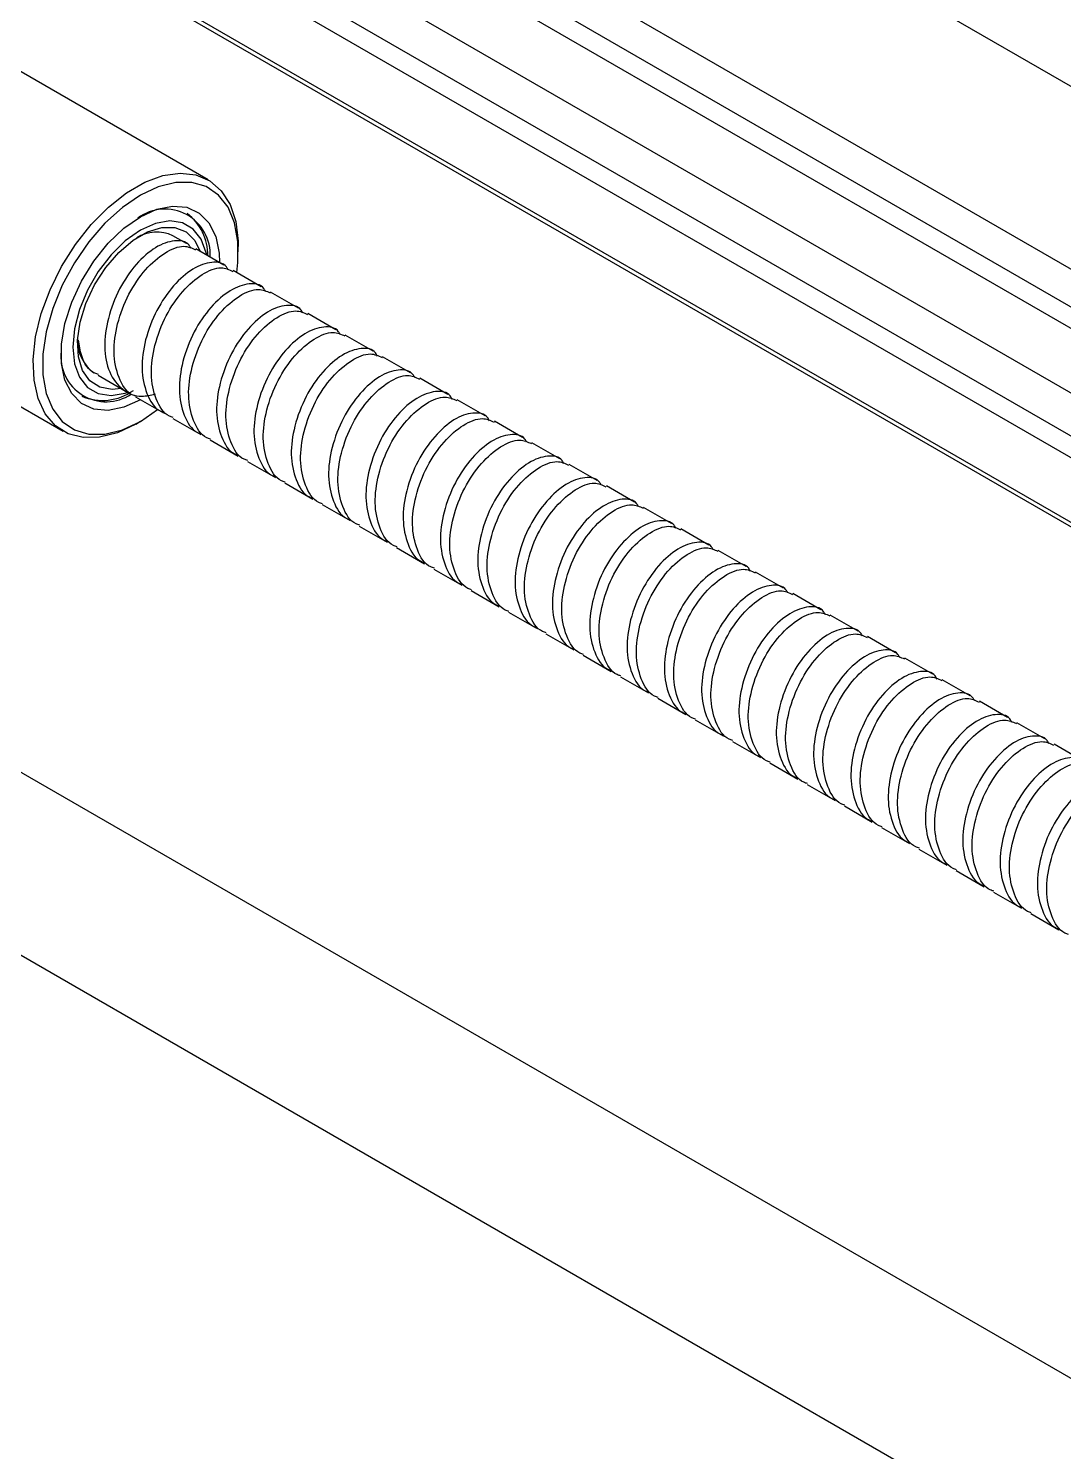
# Model space of a CAD drawing. Header units: millimetres. Extents: x 55 to 11032, y -227 to 3957.
# Drawn here: x 10768.2 to 10846.7, y 1694.3 to 1802.2 of the extents above; entities that cross this region are included whole.
import ezdxf

# ---------------------------------------------------------------- set-up
doc = ezdxf.new("R2010")
doc.units = ezdxf.units.MM
doc.header["$LTSCALE"] = 0.7
doc.layers.get('0').update_dxf_attribs({"color": 255})

msp = doc.modelspace()

# ---------------------------------------------------------------- linework, layer by layer
at = {"color": 7, "linetype": 'Continuous', "lineweight": 25}
for p, q in [((10937.157, 1745.945), (10654.143, 1909.326)), ((10648.143, 1898.933), (10927.622, 1737.594)), ((10927.622, 1728.188), (10669.528, 1877.182)), ((10952.371, 1709.001), (10669.528, 1872.283)), ((10927.622, 1724.921), (10670.942, 1873.1)), ((10669.735, 1866.926), (10952.075, 1703.935)), ((10931.063, 1651.479), (10654.143, 1811.341)), ((10781.858, 1790.746), (10763.12, 1801.563)), ((10648.143, 1800.948), (10927.622, 1639.609)), ((10780.222, 1785.917), (10779.182, 1786.517)), ((10783.05, 1784.284), (10780.929, 1785.509)), ((10784.137, 1785.301), (10784.137, 1785.709)), ((10785.879, 1782.651), (10783.758, 1783.876)), ((10788.707, 1781.018), (10786.586, 1782.243)), ((10791.536, 1779.385), (10789.414, 1780.61)), ((10794.364, 1777.753), (10792.243, 1778.977)), ((10797.193, 1776.12), (10795.071, 1777.344)), ((10762.769, 1776.363), (10770.859, 1771.692)), ((10773.515, 1775.932), (10775.637, 1774.708)), ((10800.021, 1774.487), (10797.9, 1775.712)), ((10776.344, 1774.3), (10778.465, 1773.075)), ((10802.849, 1772.854), (10800.728, 1774.079)), ((10776.712, 1772.441), (10778.021, 1773.331)), ((10776.36, 1772.238), (10776.713, 1772.442)), ((10779.172, 1772.667), (10781.294, 1771.442)), ((10805.678, 1771.221), (10803.557, 1772.446)), ((10782.001, 1771.034), (10784.122, 1769.809)), ((10808.506, 1769.589), (10806.385, 1770.813)), ((10784.829, 1769.401), (10786.95, 1768.176)), ((10811.335, 1767.956), (10809.213, 1769.18)), ((10787.658, 1767.768), (10789.779, 1766.544)), ((10814.163, 1766.323), (10812.042, 1767.548)), ((10790.486, 1766.135), (10792.607, 1764.911)), ((10816.992, 1764.69), (10814.87, 1765.915)), ((10793.314, 1764.503), (10795.436, 1763.278)), ((10819.82, 1763.057), (10817.699, 1764.282)), ((10796.143, 1762.87), (10798.264, 1761.645)), ((10822.648, 1761.424), (10820.527, 1762.649)), ((10798.971, 1761.237), (10801.093, 1760.012)), ((10825.477, 1759.792), (10823.356, 1761.016)), ((10801.8, 1759.604), (10803.921, 1758.38)), ((10828.305, 1758.159), (10826.184, 1759.383)), ((10804.628, 1757.971), (10806.749, 1756.747)), ((10831.134, 1756.526), (10829.012, 1757.751)), ((10807.457, 1756.339), (10809.578, 1755.114)), ((10833.962, 1754.893), (10831.841, 1756.118)), ((10810.285, 1754.706), (10812.406, 1753.481)), ((10836.791, 1753.26), (10834.669, 1754.485)), ((10813.113, 1753.073), (10815.235, 1751.848)), ((10839.619, 1751.628), (10837.498, 1752.852)), ((10815.942, 1751.44), (10818.063, 1750.215)), ((10842.447, 1749.995), (10840.326, 1751.219)), ((10818.77, 1749.807), (10820.892, 1748.583)), ((10845.276, 1748.362), (10843.155, 1749.587)), ((10821.599, 1748.174), (10823.72, 1746.95)), ((10848.104, 1746.729), (10845.983, 1747.954)), ((10824.427, 1746.542), (10826.548, 1745.317)), ((10827.255, 1744.909), (10829.377, 1743.684)), ((10830.084, 1743.276), (10832.205, 1742.051)), ((10832.912, 1741.643), (10835.034, 1740.419)), ((10835.741, 1740.01), (10837.862, 1738.786)), ((10838.569, 1738.378), (10840.691, 1737.153)), ((10841.398, 1736.745), (10843.519, 1735.52)), ((10844.226, 1735.112), (10846.347, 1733.887))]:
    msp.add_line(p, q, dxfattribs=at)
at = {"color": 8, "linetype": 'Continuous', "lineweight": 25}
for p, q in [((10927.622, 1734.72), (10670.235, 1883.306)), ((10928.325, 1732.681), (10669.528, 1882.082)), ((10952.368, 1704.104), (10669.528, 1867.384))]:
    msp.add_line(p, q, dxfattribs=at)
at = {"color": 7, "linetype": 'Continuous', "lineweight": 25, "flags": 128}
for points in [[(10776.359, 1772.237), (10774.97, 1771.58), (10773.626, 1771.232), (10772.369, 1771.205), (10771.241, 1771.501), (10770.277, 1772.108), (10769.509, 1773.009), (10768.961, 1774.173), (10768.651, 1775.564), (10768.588, 1777.136), (10768.775, 1778.84), (10769.206, 1780.62), (10769.867, 1782.42), (10770.737, 1784.181), (10771.787, 1785.846), (10772.984, 1787.363), (10774.289, 1788.683), (10775.661, 1789.762), (10777.056, 1790.567), (10778.428, 1791.072), (10779.733, 1791.26), (10780.931, 1791.125), (10781.981, 1790.672), (10782.85, 1789.915), (10783.511, 1788.878), (10783.942, 1787.595), (10784.129, 1786.108), (10784.137, 1785.709)], [(10784.021, 1783.724), (10784.105, 1784.492), (10784.105, 1786.074), (10783.853, 1787.484), (10783.358, 1788.673), (10782.637, 1789.602), (10781.714, 1790.238), (10780.621, 1790.561), (10779.394, 1790.558), (10778.076, 1790.23), (10776.712, 1789.589), (10775.348, 1788.655), (10774.03, 1787.461), (10772.804, 1786.048), (10771.71, 1784.463), (10770.787, 1782.761), (10770.066, 1781), (10769.571, 1779.239), (10769.319, 1777.538), (10769.319, 1775.956), (10769.571, 1774.546), (10770.066, 1773.356), (10770.787, 1772.428), (10771.71, 1771.791), (10772.804, 1771.469), (10774.03, 1771.472), (10775.348, 1771.8), (10776.712, 1772.441)], [(10776.712, 1774.074), (10775.463, 1773.505), (10774.268, 1773.263), (10773.179, 1773.36), (10772.246, 1773.792), (10771.507, 1774.54), (10770.996, 1775.57), (10770.735, 1776.839), (10770.735, 1778.29), (10770.996, 1779.86), (10771.507, 1781.48), (10772.246, 1783.081), (10773.179, 1784.59), (10774.268, 1785.944), (10775.463, 1787.082), (10776.712, 1787.955), (10777.962, 1788.525), (10779.157, 1788.767), (10780.245, 1788.669), (10781.179, 1788.238), (10781.917, 1787.49), (10782.428, 1786.46), (10782.69, 1785.191), (10782.723, 1784.473)], [(10781.747, 1785.036), (10781.71, 1785.217), (10781.331, 1786.25), (10780.72, 1787.02), (10779.908, 1787.488), (10778.936, 1787.633), (10777.853, 1787.445), (10776.712, 1786.935), (10775.571, 1786.128), (10774.488, 1785.064), (10773.516, 1783.798), (10772.704, 1782.392), (10772.093, 1780.917), (10771.714, 1779.447), (10771.586, 1778.055), (10771.714, 1776.812), (10772.093, 1775.78), (10772.704, 1775.01), (10773.516, 1774.541), (10774.488, 1774.397), (10775.571, 1774.585), (10775.804, 1774.664)], [(10775.259, 1774.926), (10774.57, 1774.853), (10773.644, 1775.022), (10772.884, 1775.513), (10772.33, 1776.302), (10772.012, 1777.344), (10771.947, 1778.585), (10772.14, 1779.956), (10772.579, 1781.384), (10773.24, 1782.793), (10774.089, 1784.106), (10775.08, 1785.252), (10776.158, 1786.169), (10777.266, 1786.809), (10778.345, 1787.137), (10779.335, 1787.134), (10780.184, 1786.801), (10780.846, 1786.157), (10781.258, 1785.319)]]:
    msp.add_lwpolyline(points, dxfattribs=at)
at = {"color": 7, "linetype": 'Continuous', "lineweight": 25}
for centre, radius, start, end in [((10778.581, 1785.098), 3.43, 356.48248, 126.69476), ((10777.871, 1785.049), 3.957, 359.14203, 52.70035), ((10777.96, 1783.83), 2.952, 65.55691, 121.03083), ((10774.987, 1778.571), 3.04, 179.84451, 233.5785), ((10774.118, 1777.364), 3.436, 173.48697, 303.71803), ((10773.833, 1778.021), 3.995, 246.98968, 306.0067)]:
    msp.add_arc(centre, radius, start, end, dxfattribs=at)
for points, knots in [([(10780.544, 1785.552), (10780.501, 1785.636), (10780.267, 1786.096), (10779.294, 1786.226), (10777.897, 1785.755), (10776.368, 1784.435), (10775.057, 1782.526), (10774.201, 1780.272), (10773.9, 1778.024), (10774.279, 1776.075), (10775.303, 1774.771), (10776.558, 1774.216), (10777.5, 1774.437), (10777.849, 1774.519)], [0, 0, 0, 0, 0.022396, 0.1224824, 0.2267655, 0.3283333, 0.4299012, 0.5341842, 0.6342707, 0.7376327, 0.8409946, 0.9410811, 1, 1, 1, 1]), ([(10776.374, 1774.361), (10776.28, 1774.391), (10775.68, 1774.581), (10775.011, 1775.718), (10774.601, 1777.602), (10774.91, 1779.868), (10775.762, 1782.115), (10777.08, 1784.034), (10778.587, 1785.322), (10779.971, 1785.875), (10780.617, 1785.577), (10780.899, 1785.447)], [0, 0, 0, 0, 0.0235902, 0.1498571, 0.2761241, 0.3983897, 0.5257819, 0.6498571, 0.7739324, 0.9013245, 1, 1, 1, 1]), ([(10783.372, 1783.92), (10783.329, 1784.004), (10783.095, 1784.463), (10782.123, 1784.594), (10780.725, 1784.122), (10779.197, 1782.803), (10777.885, 1780.892), (10777.031, 1778.643), (10776.722, 1776.378), (10777.132, 1774.494), (10777.801, 1773.356), (10778.401, 1773.166), (10778.495, 1773.137)], [0, 0, 0, 0, 0.0260326, 0.1423709, 0.2635872, 0.3816474, 0.4997076, 0.6209239, 0.7372622, 0.8574078, 0.9775535, 1, 1, 1, 1]), ([(10779.202, 1772.728), (10779.108, 1772.758), (10778.508, 1772.948), (10777.839, 1774.086), (10777.429, 1775.97), (10777.739, 1778.235), (10778.59, 1780.482), (10779.908, 1782.401), (10781.415, 1783.689), (10782.799, 1784.242), (10783.445, 1783.944), (10783.727, 1783.814)], [0, 0, 0, 0, 0.0235902, 0.1498571, 0.2761241, 0.3983897, 0.5257819, 0.6498571, 0.7739324, 0.9013245, 1, 1, 1, 1]), ([(10786.2, 1782.287), (10786.158, 1782.371), (10785.923, 1782.831), (10784.951, 1782.961), (10783.553, 1782.49), (10782.025, 1781.17), (10780.713, 1779.259), (10779.86, 1777.01), (10779.55, 1774.745), (10779.961, 1772.861), (10780.63, 1771.723), (10781.229, 1771.534), (10781.324, 1771.504)], [0, 0, 0, 0, 0.0260326, 0.1423709, 0.2635872, 0.3816474, 0.4997076, 0.6209239, 0.7372622, 0.8574078, 0.9775535, 1, 1, 1, 1]), ([(10782.031, 1771.096), (10781.936, 1771.125), (10781.337, 1771.315), (10780.668, 1772.453), (10780.257, 1774.337), (10780.567, 1776.602), (10781.419, 1778.849), (10782.737, 1780.768), (10784.244, 1782.057), (10785.628, 1782.609), (10786.274, 1782.311), (10786.556, 1782.181)], [0, 0, 0, 0, 0.0235902, 0.1498571, 0.2761241, 0.3983897, 0.5257819, 0.6498571, 0.7739324, 0.9013245, 1, 1, 1, 1]), ([(10789.029, 1780.654), (10788.986, 1780.738), (10788.752, 1781.198), (10787.78, 1781.328), (10786.382, 1780.857), (10784.854, 1779.537), (10783.541, 1777.626), (10782.688, 1775.377), (10782.379, 1773.112), (10782.789, 1771.228), (10783.458, 1770.091), (10784.058, 1769.901), (10784.152, 1769.871)], [0, 0, 0, 0, 0.0260326, 0.1423709, 0.2635872, 0.3816474, 0.4997076, 0.6209239, 0.7372622, 0.8574078, 0.9775535, 1, 1, 1, 1]), ([(10784.859, 1769.463), (10784.765, 1769.493), (10784.165, 1769.682), (10783.496, 1770.82), (10783.086, 1772.704), (10783.395, 1774.97), (10784.247, 1777.216), (10785.565, 1779.136), (10787.072, 1780.424), (10788.456, 1780.976), (10789.102, 1780.678), (10789.384, 1780.548)], [0, 0, 0, 0, 0.0235902, 0.1498571, 0.2761241, 0.3983897, 0.5257819, 0.6498571, 0.7739324, 0.9013245, 1, 1, 1, 1]), ([(10791.857, 1779.021), (10791.814, 1779.105), (10791.58, 1779.565), (10790.608, 1779.695), (10789.21, 1779.224), (10787.682, 1777.904), (10786.37, 1775.993), (10785.516, 1773.745), (10785.207, 1771.48), (10785.617, 1769.595), (10786.287, 1768.458), (10786.886, 1768.268), (10786.981, 1768.238)], [0, 0, 0, 0, 0.0260326, 0.1423709, 0.2635872, 0.3816474, 0.4997076, 0.6209239, 0.7372622, 0.8574078, 0.9775535, 1, 1, 1, 1]), ([(10773.546, 1775.994), (10773.452, 1776.024), (10772.854, 1776.215), (10772.239, 1777.133), (10772.086, 1778.211), (10772.026, 1778.632)], [0, 0, 0, 0, 0.1022581, 0.6495969, 1, 1, 1, 1]), ([(10787.688, 1767.83), (10787.593, 1767.86), (10786.994, 1768.05), (10786.325, 1769.187), (10785.914, 1771.071), (10786.224, 1773.337), (10787.076, 1775.583), (10788.393, 1777.503), (10789.901, 1778.791), (10791.284, 1779.343), (10791.931, 1779.046), (10792.213, 1778.916)], [0, 0, 0, 0, 0.0235902, 0.1498571, 0.2761241, 0.3983897, 0.5257819, 0.6498571, 0.7739324, 0.9013245, 1, 1, 1, 1]), ([(10794.686, 1777.388), (10794.643, 1777.472), (10794.409, 1777.932), (10793.437, 1778.062), (10792.039, 1777.591), (10790.51, 1776.272), (10789.198, 1774.361), (10788.345, 1772.112), (10788.036, 1769.847), (10788.446, 1767.962), (10789.115, 1766.825), (10789.715, 1766.635), (10789.809, 1766.605)], [0, 0, 0, 0, 0.0260326, 0.1423709, 0.2635872, 0.3816474, 0.4997076, 0.6209239, 0.7372622, 0.8574078, 0.9775535, 1, 1, 1, 1]), ([(10790.516, 1766.197), (10790.422, 1766.227), (10789.822, 1766.417), (10789.153, 1767.554), (10788.743, 1769.438), (10789.052, 1771.704), (10789.904, 1773.951), (10791.222, 1775.87), (10792.729, 1777.158), (10794.113, 1777.711), (10794.759, 1777.413), (10795.041, 1777.283)], [0, 0, 0, 0, 0.0235902, 0.1498571, 0.2761241, 0.3983897, 0.5257819, 0.6498571, 0.7739324, 0.9013245, 1, 1, 1, 1]), ([(10797.514, 1775.756), (10797.471, 1775.84), (10797.237, 1776.299), (10796.265, 1776.429), (10794.867, 1775.958), (10793.339, 1774.639), (10792.027, 1772.728), (10791.173, 1770.479), (10790.864, 1768.214), (10791.274, 1766.33), (10791.944, 1765.192), (10792.543, 1765.002), (10792.637, 1764.972)], [0, 0, 0, 0, 0.0260326, 0.1423709, 0.2635872, 0.3816474, 0.4997076, 0.6209239, 0.7372622, 0.8574078, 0.9775535, 1, 1, 1, 1]), ([(10793.345, 1764.564), (10793.25, 1764.594), (10792.651, 1764.784), (10791.981, 1765.921), (10791.571, 1767.806), (10791.881, 1770.071), (10792.733, 1772.318), (10794.05, 1774.237), (10795.558, 1775.525), (10796.941, 1776.078), (10797.587, 1775.78), (10797.869, 1775.65)], [0, 0, 0, 0, 0.0235902, 0.1498571, 0.2761241, 0.3983897, 0.5257819, 0.6498571, 0.7739324, 0.9013245, 1, 1, 1, 1]), ([(10800.343, 1774.123), (10800.3, 1774.207), (10800.066, 1774.667), (10799.093, 1774.797), (10797.695, 1774.326), (10796.167, 1773.006), (10794.855, 1771.095), (10794.002, 1768.846), (10793.693, 1766.581), (10794.103, 1764.697), (10794.772, 1763.559), (10795.372, 1763.37), (10795.466, 1763.34)], [0, 0, 0, 0, 0.0260326, 0.1423709, 0.2635872, 0.3816474, 0.4997076, 0.6209239, 0.7372622, 0.8574078, 0.9775535, 1, 1, 1, 1]), ([(10796.173, 1762.931), (10796.079, 1762.961), (10795.479, 1763.151), (10794.81, 1764.289), (10794.4, 1766.173), (10794.709, 1768.438), (10795.561, 1770.685), (10796.879, 1772.604), (10798.386, 1773.893), (10799.77, 1774.445), (10800.416, 1774.147), (10800.698, 1774.017)], [0, 0, 0, 0, 0.0235902, 0.1498571, 0.2761241, 0.3983897, 0.5257819, 0.6498571, 0.7739324, 0.9013245, 1, 1, 1, 1]), ([(10803.171, 1772.49), (10803.128, 1772.574), (10802.894, 1773.034), (10801.922, 1773.164), (10800.524, 1772.693), (10798.996, 1771.373), (10797.683, 1769.462), (10796.83, 1767.213), (10796.521, 1764.948), (10796.931, 1763.064), (10797.6, 1761.927), (10798.2, 1761.737), (10798.294, 1761.707)], [0, 0, 0, 0, 0.0260326, 0.1423709, 0.2635872, 0.3816474, 0.4997076, 0.6209239, 0.7372622, 0.8574078, 0.9775535, 1, 1, 1, 1]), ([(10799.001, 1761.299), (10798.907, 1761.329), (10798.307, 1761.518), (10797.638, 1762.656), (10797.228, 1764.54), (10797.538, 1766.806), (10798.389, 1769.052), (10799.707, 1770.971), (10801.214, 1772.26), (10802.598, 1772.812), (10803.244, 1772.514), (10803.526, 1772.384)], [0, 0, 0, 0, 0.0235902, 0.1498571, 0.2761241, 0.3983897, 0.5257819, 0.6498571, 0.7739324, 0.9013245, 1, 1, 1, 1]), ([(10805.999, 1770.857), (10805.957, 1770.941), (10805.722, 1771.401), (10804.75, 1771.531), (10803.352, 1771.06), (10801.824, 1769.74), (10800.512, 1767.829), (10799.659, 1765.58), (10799.349, 1763.315), (10799.76, 1761.431), (10800.429, 1760.294), (10801.028, 1760.104), (10801.123, 1760.074)], [0, 0, 0, 0, 0.0260326, 0.1423709, 0.2635872, 0.3816474, 0.4997076, 0.6209239, 0.7372622, 0.8574078, 0.9775535, 1, 1, 1, 1]), ([(10801.83, 1759.666), (10801.735, 1759.696), (10801.136, 1759.886), (10800.467, 1761.023), (10800.056, 1762.907), (10800.366, 1765.173), (10801.218, 1767.419), (10802.536, 1769.339), (10804.043, 1770.627), (10805.427, 1771.179), (10806.073, 1770.882), (10806.355, 1770.751)], [0, 0, 0, 0, 0.0235902, 0.1498571, 0.2761241, 0.3983897, 0.5257819, 0.6498571, 0.7739324, 0.9013245, 1, 1, 1, 1]), ([(10808.828, 1769.224), (10808.785, 1769.308), (10808.551, 1769.768), (10807.579, 1769.898), (10806.181, 1769.427), (10804.652, 1768.107), (10803.34, 1766.197), (10802.487, 1763.948), (10802.178, 1761.683), (10802.588, 1759.798), (10803.257, 1758.661), (10803.857, 1758.471), (10803.951, 1758.441)], [0, 0, 0, 0, 0.0260326, 0.1423709, 0.2635872, 0.3816474, 0.4997076, 0.6209239, 0.7372622, 0.8574078, 0.9775535, 1, 1, 1, 1]), ([(10804.658, 1758.033), (10804.564, 1758.063), (10803.964, 1758.253), (10803.295, 1759.39), (10802.885, 1761.274), (10803.194, 1763.54), (10804.046, 1765.787), (10805.364, 1767.706), (10806.871, 1768.994), (10808.255, 1769.547), (10808.901, 1769.249), (10809.183, 1769.119)], [0, 0, 0, 0, 0.0235902, 0.1498571, 0.2761241, 0.3983897, 0.5257819, 0.6498571, 0.7739324, 0.9013245, 1, 1, 1, 1]), ([(10811.656, 1767.591), (10811.613, 1767.676), (10811.379, 1768.135), (10810.407, 1768.265), (10809.009, 1767.794), (10807.481, 1766.475), (10806.169, 1764.564), (10805.315, 1762.315), (10805.006, 1760.05), (10805.416, 1758.166), (10806.086, 1757.028), (10806.685, 1756.838), (10806.78, 1756.808)], [0, 0, 0, 0, 0.0260326, 0.1423709, 0.2635872, 0.3816474, 0.4997076, 0.6209239, 0.7372622, 0.8574078, 0.9775535, 1, 1, 1, 1]), ([(10807.487, 1756.4), (10807.392, 1756.43), (10806.793, 1756.62), (10806.124, 1757.757), (10805.713, 1759.641), (10806.023, 1761.907), (10806.875, 1764.154), (10808.192, 1766.073), (10809.7, 1767.361), (10811.083, 1767.914), (10811.73, 1767.616), (10812.012, 1767.486)], [0, 0, 0, 0, 0.0235902, 0.1498571, 0.2761241, 0.3983897, 0.5257819, 0.6498571, 0.7739324, 0.9013245, 1, 1, 1, 1]), ([(10814.485, 1765.959), (10814.442, 1766.043), (10814.208, 1766.502), (10813.236, 1766.633), (10811.838, 1766.161), (10810.309, 1764.842), (10808.997, 1762.931), (10808.144, 1760.682), (10807.835, 1758.417), (10808.245, 1756.533), (10808.914, 1755.395), (10809.514, 1755.205), (10809.608, 1755.176)], [0, 0, 0, 0, 0.0260326, 0.1423709, 0.2635872, 0.3816474, 0.4997076, 0.6209239, 0.7372622, 0.8574078, 0.9775535, 1, 1, 1, 1]), ([(10810.315, 1754.767), (10810.221, 1754.797), (10809.621, 1754.987), (10808.952, 1756.125), (10808.542, 1758.009), (10808.851, 1760.274), (10809.703, 1762.521), (10811.021, 1764.44), (10812.528, 1765.728), (10813.912, 1766.281), (10814.558, 1765.983), (10814.84, 1765.853)], [0, 0, 0, 0, 0.0235902, 0.1498571, 0.2761241, 0.3983897, 0.5257819, 0.6498571, 0.7739324, 0.9013245, 1, 1, 1, 1]), ([(10817.313, 1764.326), (10817.27, 1764.41), (10817.036, 1764.87), (10816.064, 1765), (10814.666, 1764.529), (10813.138, 1763.209), (10811.826, 1761.298), (10810.972, 1759.049), (10810.663, 1756.784), (10811.073, 1754.9), (10811.742, 1753.762), (10812.342, 1753.573), (10812.436, 1753.543)], [0, 0, 0, 0, 0.0260326, 0.1423709, 0.2635872, 0.3816474, 0.4997076, 0.6209239, 0.7372622, 0.8574078, 0.9775535, 1, 1, 1, 1]), ([(10813.144, 1753.135), (10813.049, 1753.164), (10812.45, 1753.354), (10811.78, 1754.492), (10811.37, 1756.376), (10811.68, 1758.641), (10812.532, 1760.888), (10813.849, 1762.807), (10815.357, 1764.096), (10816.74, 1764.648), (10817.386, 1764.35), (10817.668, 1764.22)], [0, 0, 0, 0, 0.0235902, 0.1498571, 0.2761241, 0.3983897, 0.5257819, 0.6498571, 0.7739324, 0.9013245, 1, 1, 1, 1]), ([(10820.142, 1762.693), (10820.099, 1762.777), (10819.865, 1763.237), (10818.892, 1763.367), (10817.494, 1762.896), (10815.966, 1761.576), (10814.654, 1759.665), (10813.801, 1757.416), (10813.491, 1755.151), (10813.902, 1753.267), (10814.571, 1752.13), (10815.171, 1751.94), (10815.265, 1751.91)], [0, 0, 0, 0, 0.0260326, 0.1423709, 0.2635872, 0.3816474, 0.4997076, 0.6209239, 0.7372622, 0.8574078, 0.9775535, 1, 1, 1, 1]), ([(10815.972, 1751.502), (10815.878, 1751.532), (10815.278, 1751.721), (10814.609, 1752.859), (10814.199, 1754.743), (10814.508, 1757.009), (10815.36, 1759.255), (10816.678, 1761.175), (10818.185, 1762.463), (10819.569, 1763.015), (10820.215, 1762.717), (10820.497, 1762.587)], [0, 0, 0, 0, 0.0235902, 0.1498571, 0.2761241, 0.3983897, 0.5257819, 0.6498571, 0.7739324, 0.9013245, 1, 1, 1, 1]), ([(10822.97, 1761.06), (10822.927, 1761.144), (10822.693, 1761.604), (10821.721, 1761.734), (10820.323, 1761.263), (10818.795, 1759.943), (10817.482, 1758.033), (10816.629, 1755.784), (10816.32, 1753.519), (10816.73, 1751.634), (10817.399, 1750.497), (10817.999, 1750.307), (10818.093, 1750.277)], [0, 0, 0, 0, 0.0260326, 0.1423709, 0.2635872, 0.3816474, 0.4997076, 0.6209239, 0.7372622, 0.8574078, 0.9775535, 1, 1, 1, 1]), ([(10818.8, 1749.869), (10818.706, 1749.899), (10818.106, 1750.089), (10817.437, 1751.226), (10817.027, 1753.11), (10817.337, 1755.376), (10818.188, 1757.622), (10819.506, 1759.542), (10821.013, 1760.83), (10822.397, 1761.382), (10823.043, 1761.085), (10823.325, 1760.955)], [0, 0, 0, 0, 0.0235902, 0.1498571, 0.2761241, 0.3983897, 0.5257819, 0.6498571, 0.7739324, 0.9013245, 1, 1, 1, 1]), ([(10825.798, 1759.427), (10825.756, 1759.511), (10825.521, 1759.971), (10824.549, 1760.101), (10823.151, 1759.63), (10821.623, 1758.311), (10820.311, 1756.4), (10819.458, 1754.151), (10819.148, 1751.886), (10819.559, 1750.001), (10820.228, 1748.864), (10820.827, 1748.674), (10820.922, 1748.644)], [0, 0, 0, 0, 0.0260326, 0.1423709, 0.2635872, 0.3816474, 0.4997076, 0.6209239, 0.7372622, 0.8574078, 0.9775535, 1, 1, 1, 1]), ([(10821.629, 1748.236), (10821.534, 1748.266), (10820.935, 1748.456), (10820.266, 1749.593), (10819.855, 1751.477), (10820.165, 1753.743), (10821.017, 1755.99), (10822.335, 1757.909), (10823.842, 1759.197), (10825.225, 1759.75), (10825.872, 1759.452), (10826.154, 1759.322)], [0, 0, 0, 0, 0.0235902, 0.1498571, 0.2761241, 0.3983897, 0.5257819, 0.6498571, 0.7739324, 0.9013245, 1, 1, 1, 1]), ([(10828.627, 1757.795), (10828.584, 1757.879), (10828.35, 1758.338), (10827.378, 1758.469), (10825.98, 1757.997), (10824.451, 1756.678), (10823.139, 1754.767), (10822.286, 1752.518), (10821.977, 1750.253), (10822.387, 1748.369), (10823.056, 1747.231), (10823.656, 1747.041), (10823.75, 1747.011)], [0, 0, 0, 0, 0.0260326, 0.1423709, 0.2635872, 0.3816474, 0.4997076, 0.6209239, 0.7372622, 0.8574078, 0.9775535, 1, 1, 1, 1]), ([(10824.457, 1746.603), (10824.363, 1746.633), (10823.763, 1746.823), (10823.094, 1747.96), (10822.684, 1749.845), (10822.993, 1752.11), (10823.845, 1754.357), (10825.163, 1756.276), (10826.67, 1757.564), (10828.054, 1758.117), (10828.7, 1757.819), (10828.982, 1757.689)], [0, 0, 0, 0, 0.0235902, 0.1498571, 0.2761241, 0.3983897, 0.5257819, 0.6498571, 0.7739324, 0.9013245, 1, 1, 1, 1]), ([(10831.455, 1756.162), (10831.412, 1756.246), (10831.178, 1756.706), (10830.206, 1756.836), (10828.808, 1756.365), (10827.28, 1755.045), (10825.968, 1753.134), (10825.114, 1750.885), (10824.805, 1748.62), (10825.215, 1746.736), (10825.885, 1745.598), (10826.484, 1745.409), (10826.579, 1745.379)], [0, 0, 0, 0, 0.0260326, 0.1423709, 0.2635872, 0.3816474, 0.4997076, 0.6209239, 0.7372622, 0.8574078, 0.9775535, 1, 1, 1, 1]), ([(10827.286, 1744.97), (10827.191, 1745), (10826.592, 1745.19), (10825.922, 1746.328), (10825.512, 1748.212), (10825.822, 1750.477), (10826.674, 1752.724), (10827.991, 1754.643), (10829.499, 1755.932), (10830.882, 1756.484), (10831.529, 1756.186), (10831.811, 1756.056)], [0, 0, 0, 0, 0.0235902, 0.1498571, 0.2761241, 0.3983897, 0.5257819, 0.6498571, 0.7739324, 0.9013245, 1, 1, 1, 1]), ([(10834.284, 1754.529), (10834.241, 1754.613), (10834.007, 1755.073), (10833.035, 1755.203), (10831.637, 1754.732), (10830.108, 1753.412), (10828.796, 1751.501), (10827.943, 1749.252), (10827.634, 1746.987), (10828.044, 1745.103), (10828.713, 1743.966), (10829.313, 1743.776), (10829.407, 1743.746)], [0, 0, 0, 0, 0.0260326, 0.1423709, 0.2635872, 0.3816474, 0.4997076, 0.6209239, 0.7372622, 0.8574078, 0.9775535, 1, 1, 1, 1]), ([(10830.114, 1743.338), (10830.02, 1743.368), (10829.42, 1743.557), (10828.751, 1744.695), (10828.341, 1746.579), (10828.65, 1748.845), (10829.502, 1751.091), (10830.82, 1753.01), (10832.327, 1754.299), (10833.711, 1754.851), (10834.357, 1754.553), (10834.639, 1754.423)], [0, 0, 0, 0, 0.0235902, 0.1498571, 0.2761241, 0.3983897, 0.5257819, 0.6498571, 0.7739324, 0.9013245, 1, 1, 1, 1]), ([(10837.112, 1752.896), (10837.069, 1752.98), (10836.835, 1753.44), (10835.863, 1753.57), (10834.465, 1753.099), (10832.937, 1751.779), (10831.625, 1749.868), (10830.771, 1747.619), (10830.462, 1745.354), (10830.872, 1743.47), (10831.541, 1742.333), (10832.141, 1742.143), (10832.235, 1742.113)], [0, 0, 0, 0, 0.0260326, 0.1423709, 0.2635872, 0.3816474, 0.4997076, 0.6209239, 0.7372622, 0.8574078, 0.9775535, 1, 1, 1, 1]), ([(10832.943, 1741.705), (10832.848, 1741.735), (10832.249, 1741.925), (10831.579, 1743.062), (10831.169, 1744.946), (10831.479, 1747.212), (10832.331, 1749.458), (10833.648, 1751.378), (10835.156, 1752.666), (10836.539, 1753.218), (10837.185, 1752.921), (10837.467, 1752.791)], [0, 0, 0, 0, 0.0235902, 0.1498571, 0.2761241, 0.3983897, 0.5257819, 0.6498571, 0.7739324, 0.9013245, 1, 1, 1, 1]), ([(10839.941, 1751.263), (10839.898, 1751.347), (10839.663, 1751.807), (10838.691, 1751.937), (10837.293, 1751.466), (10835.765, 1750.146), (10834.453, 1748.236), (10833.6, 1745.987), (10833.29, 1743.722), (10833.701, 1741.837), (10834.37, 1740.7), (10834.969, 1740.51), (10835.064, 1740.48)], [0, 0, 0, 0, 0.0260326, 0.1423709, 0.2635872, 0.3816474, 0.4997076, 0.6209239, 0.7372622, 0.8574078, 0.9775535, 1, 1, 1, 1]), ([(10835.771, 1740.072), (10835.677, 1740.102), (10835.077, 1740.292), (10834.408, 1741.429), (10833.998, 1743.313), (10834.307, 1745.579), (10835.159, 1747.826), (10836.477, 1749.745), (10837.984, 1751.033), (10839.368, 1751.586), (10840.014, 1751.288), (10840.296, 1751.158)], [0, 0, 0, 0, 0.0235902, 0.1498571, 0.2761241, 0.3983897, 0.5257819, 0.6498571, 0.7739324, 0.9013245, 1, 1, 1, 1]), ([(10842.769, 1749.63), (10842.726, 1749.715), (10842.492, 1750.174), (10841.52, 1750.304), (10840.122, 1749.833), (10838.594, 1748.514), (10837.281, 1746.603), (10836.428, 1744.354), (10836.119, 1742.089), (10836.529, 1740.205), (10837.198, 1739.067), (10837.798, 1738.877), (10837.892, 1738.847)], [0, 0, 0, 0, 0.0260326, 0.1423709, 0.2635872, 0.3816474, 0.4997076, 0.6209239, 0.7372622, 0.8574078, 0.9775535, 1, 1, 1, 1]), ([(10838.599, 1738.439), (10838.505, 1738.469), (10837.905, 1738.659), (10837.236, 1739.796), (10836.826, 1741.68), (10837.136, 1743.946), (10837.987, 1746.193), (10839.305, 1748.112), (10840.812, 1749.4), (10842.196, 1749.953), (10842.842, 1749.655), (10843.124, 1749.525)], [0, 0, 0, 0, 0.0235902, 0.1498571, 0.2761241, 0.3983897, 0.5257819, 0.6498571, 0.7739324, 0.9013245, 1, 1, 1, 1]), ([(10845.597, 1747.998), (10845.555, 1748.082), (10845.32, 1748.542), (10844.348, 1748.672), (10842.95, 1748.201), (10841.422, 1746.881), (10840.11, 1744.97), (10839.257, 1742.721), (10838.947, 1740.456), (10839.358, 1738.572), (10840.027, 1737.434), (10840.626, 1737.244), (10840.721, 1737.215)], [0, 0, 0, 0, 0.0260326, 0.1423709, 0.2635872, 0.3816474, 0.4997076, 0.6209239, 0.7372622, 0.8574078, 0.9775535, 1, 1, 1, 1]), ([(10841.428, 1736.806), (10841.333, 1736.836), (10840.734, 1737.026), (10840.065, 1738.164), (10839.654, 1740.048), (10839.964, 1742.313), (10840.816, 1744.56), (10842.134, 1746.479), (10843.641, 1747.767), (10845.024, 1748.32), (10845.671, 1748.022), (10845.953, 1747.892)], [0, 0, 0, 0, 0.0235902, 0.1498571, 0.2761241, 0.3983897, 0.5257819, 0.6498571, 0.7739324, 0.9013245, 1, 1, 1, 1]), ([(10848.426, 1746.365), (10848.383, 1746.449), (10848.149, 1746.909), (10847.177, 1747.039), (10845.779, 1746.568), (10844.25, 1745.248), (10842.938, 1743.337), (10842.085, 1741.088), (10841.776, 1738.823), (10842.186, 1736.939), (10842.855, 1735.801), (10843.455, 1735.612), (10843.549, 1735.582)], [0, 0, 0, 0, 0.0260326, 0.1423709, 0.2635872, 0.3816474, 0.4997076, 0.6209239, 0.7372622, 0.8574078, 0.9775535, 1, 1, 1, 1]), ([(10844.256, 1735.174), (10844.162, 1735.203), (10843.562, 1735.393), (10842.893, 1736.531), (10842.483, 1738.415), (10842.792, 1740.68), (10843.644, 1742.927), (10844.962, 1744.846), (10846.469, 1746.135), (10847.853, 1746.687), (10848.499, 1746.389), (10848.781, 1746.259)], [0, 0, 0, 0, 0.0235902, 0.1498571, 0.2761241, 0.3983897, 0.5257819, 0.6498571, 0.7739324, 0.9013245, 1, 1, 1, 1]), ([(10851.254, 1744.732), (10851.211, 1744.816), (10850.977, 1745.276), (10850.005, 1745.406), (10848.607, 1744.935), (10847.079, 1743.615), (10845.767, 1741.704), (10844.913, 1739.455), (10844.604, 1737.19), (10845.014, 1735.306), (10845.684, 1734.169), (10846.283, 1733.979), (10846.378, 1733.949)], [0, 0, 0, 0, 0.0260326, 0.1423709, 0.2635872, 0.3816474, 0.4997076, 0.6209239, 0.7372622, 0.8574078, 0.9775535, 1, 1, 1, 1]), ([(10847.085, 1733.541), (10846.99, 1733.571), (10846.391, 1733.76), (10845.721, 1734.898), (10845.311, 1736.782), (10845.621, 1739.048), (10846.473, 1741.294), (10847.79, 1743.214), (10849.298, 1744.502), (10850.681, 1745.054), (10851.328, 1744.756), (10851.61, 1744.626)], [0, 0, 0, 0, 0.0235902, 0.1498571, 0.2761241, 0.3983897, 0.5257819, 0.6498571, 0.7739324, 0.9013245, 1, 1, 1, 1])]:
    msp.add_open_spline(points, degree=3, knots=knots, dxfattribs=at)

doc.saveas('drawing.dxf')
